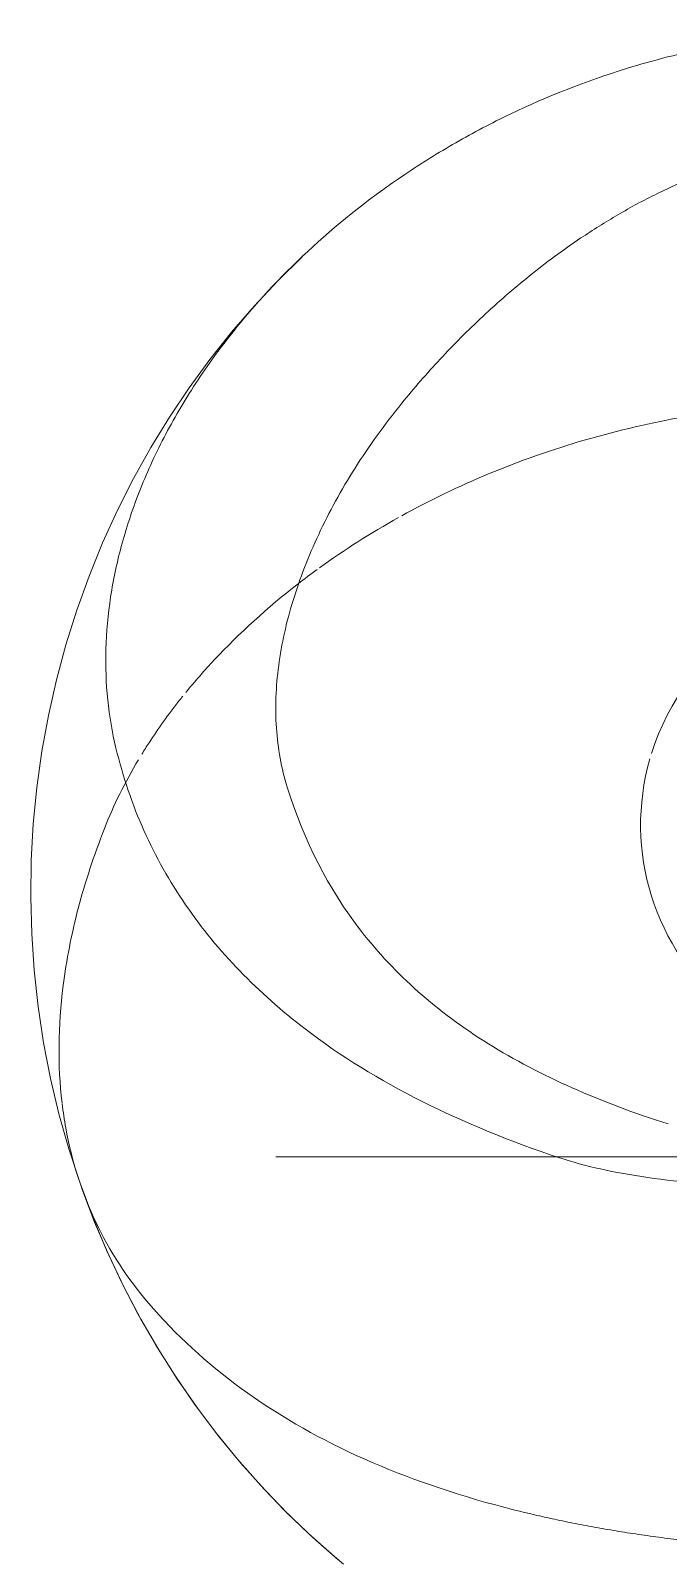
# Model space of a CAD drawing. Header units: millimetres. Extents: x -4000 to 187956, y -58990 to 162485.
# Drawn here: x 1548.1 to 1676.5, y 22799.6 to 23108.5 of the extents above; entities that cross this region are included whole.
import ezdxf

# ---------------------------------------------------------------- set-up
doc = ezdxf.new("R2010")
doc.units = ezdxf.units.MM
doc.layers.add('P-SANR-FIXT', color=6, linetype='Continuous', lineweight=9)

# ---------------------------------------------------------------- blocks, each defined once
blk = doc.blocks.new('C307 - C307-V888-FFS - TANG 1')
at = {"layer": 'P-SANR-FIXT', "color": 253}
blk.add_line((25.6, -83.09), (90.1, -83.09), dxfattribs=at)
at = {"layer": 'P-SANR-FIXT', "color": 252}
for p, q in [((42.56, -83.09), (76.71, -83.09)), ((77.2, -83.09), (119.28, -83.09)), ((90.1, -83.09), (96.2, -83.09)), ((96.2, -83.09), (121.6, -83.09))]:
    blk.add_line(p, q, dxfattribs=at)
at = {"layer": 'P-SANR-FIXT', "color": 250, "flags": 128}
for points in [[(116.29, -264.42), (121.21, -259.56), (125.96, -254.49), (130.52, -249.19), (134.89, -243.69), (139.05, -237.99), (143, -232.09), (146.73, -226.01), (150.21, -219.76), (153.46, -213.34), (156.45, -206.76), (159.18, -200.05), (161.65, -193.2), (163.83, -186.24), (165.73, -179.17), (167.35, -172.01), (168.67, -164.78), (169.69, -157.49), (170.41, -150.16), (170.82, -142.79), (170.93, -135.41), (170.74, -128.03), (170.24, -120.68), (169.44, -113.35), (168.34, -106.07), (166.94, -98.86), (165.24, -91.73), (163.26, -84.69), (161, -77.76), (158.46, -70.94), (155.66, -64.27), (152.6, -57.73), (149.29, -51.36), (145.73, -45.15), (141.94, -39.12), (137.94, -33.28), (133.72, -27.63), (129.29, -22.18), (124.68, -16.94), (119.89, -11.92), (114.92, -7.13), (109.79, -2.55), (107.94, -1)], [(160.63, -76.71), (158.06, -69.92), (155.21, -63.26), (152.11, -56.75), (148.76, -50.4), (145.17, -44.22), (141.35, -38.22), (137.31, -32.4), (133.06, -26.78), (128.6, -21.37), (123.96, -16.17), (119.14, -11.18), (114.15, -6.41), (109, -1.88)]]:
    blk.add_lwpolyline(points, dxfattribs=at)
at = {"layer": 'P-SANR-FIXT', "color": 253}
for start, end in [(343.9764, 50.7612), (303.1015, 342.6413)]:
    blk.add_arc((0, -150), 48.14, start, end, dxfattribs=at)
at = {"layer": 'P-SANR-FIXT', "color": 250}
for points, knots in [([(18.14, -4.07), (19.75, -4.15), (23.18, -4.33), (28.27, -4.69), (33.43, -5.17), (37.6, -5.62), (40.86, -6), (44.08, -6.4), (48, -6.93), (52.54, -7.63), (56.94, -8.4), (61.25, -9.2), (65.45, -10.06), (70.88, -11.27), (85.28, -14.9), (106.18, -22.37), (129.3, -35.81), (141.72, -47.21), (147.16, -53.55)], [-0.92182, -0.92182, -0.92182, -0.92182, -0.9, -0.875, -0.85, -0.825, -0.8125, -0.8, -0.775, -0.75, -0.725, -0.7, -0.675, -0.65, -0.6, -0.4, -0.2, 0, 0, 0, 0]), ([(147.16, -53.55), (151.49, -58.6), (158.62, -69.55), (163.14, -83.72), (164.4, -92.15), (164.6, -93.8)], [-1, -1, -1, -1, -0.7857143, -0.5714286, -0.5201412, -0.5201412, -0.5201412, -0.5201412]), ([(27.85, -77.17), (30.68, -77.31), (37.11, -77.74), (46.83, -78.83), (56.43, -80.55), (61.94, -82.05), (64.5, -82.9)], [-0.9400295, -0.9400295, -0.9400295, -0.9400295, -0.75, -0.5, -0.25, 0, 0, 0, 0]), ([(64.5, -82.9), (74.36, -86.19), (92.81, -93.71), (119.09, -109.87), (137.33, -128.57), (148.61, -148.55), (152.35, -159.6), (153.77, -165.4)], [-1, -1, -1, -1, -0.785714, -0.571429, -0.285714, -0.142857, 0, 0, 0, 0]), ([(119.28, -157.53), (115.97, -146.84), (106.16, -127.44), (84.84, -108.52), (62.35, -96.73), (49.43, -91.87), (42.56, -89.71)], [0, 0, 0, 0, 0.333333, 0.666667, 0.833333, 1, 1, 1, 1]), ([(153.77, -165.4), (155.32, -171.79), (156.32, -181.76), (155.07, -195.87), (152.75, -206.69), (149.06, -217.66), (143.96, -228.72), (137.48, -239.63), (128.06, -252.48), (114.63, -266.74), (99.19, -278.94), (85.44, -287.5), (70.85, -295.19), (59.14, -299.78), (50.95, -302.34)], [-1, -1, -1, -1, -0.861111, -0.791667, -0.722222, -0.652778, -0.583333, -0.513889, -0.444444, -0.333333, -0.222222, -0.166667, -0.111111, 0, 0, 0, 0]), ([(-96.2, -234.93), (-92.96, -238.94), (-85.96, -246.76), (-76, -256.16), (-68.31, -262.34), (-63.73, -265.76), (-60.17, -268.21), (-56.51, -270.58), (-52.74, -272.88), (-48.87, -275.07), (-44.89, -277.11), (-40.79, -279.02), (-36.58, -280.82), (-32.28, -282.46), (-27.89, -283.89), (-23.39, -285.11), (-17.27, -286.53), (-9.5, -287.76), (0.02, -288.2), (9.53, -287.75), (17.29, -286.53), (23.41, -285.11), (27.89, -283.88), (32.28, -282.46), (36.59, -280.82), (40.79, -279.02), (44.89, -277.11), (48.87, -275.07), (52.74, -272.88), (56.51, -270.58), (60.78, -267.81), (65.49, -264.51), (70.53, -260.57), (75.36, -256.56), (79.96, -252.4), (84.34, -248.13), (89.91, -242.37), (93.77, -237.94), (96.2, -234.93)], [0, 0, 0, 0, 0.076923, 0.153846, 0.192308, 0.211538, 0.230769, 0.25, 0.269231, 0.288462, 0.307692, 0.326923, 0.346154, 0.365385, 0.384615, 0.403846, 0.423077, 0.461538, 0.5, 0.538462, 0.576923, 0.596154, 0.615385, 0.634615, 0.653846, 0.673077, 0.692308, 0.711538, 0.730769, 0.75, 0.769231, 0.798077, 0.826923, 0.855769, 0.884615, 0.913462, 0.942308, 1, 1, 1, 1])]:
    blk.add_open_spline(points, degree=3, knots=knots, dxfattribs=at)
at = {"layer": 'P-SANR-FIXT', "color": 252}
for points, knots in [([(164.63, -94), (165.51, -101.48), (165.39, -114.23), (161.74, -133.05), (158.22, -143.78), (156.09, -149.22)], [-0.5179962, -0.5179962, -0.5179962, -0.5179962, -0.2857143, -0.1428571, 0, 0, 0, 0]), ([(148.57, -164.2), (148.09, -164.98), (145.8, -168.6), (143, -172.52), (140.54, -175.61), (140.29, -175.92)], [-0.87986977, -0.87986977, -0.87986977, -0.87986977, -0.86111111, -0.79166667, -0.78389163, -0.78389163, -0.78389163, -0.78389163]), ([(139.7, -176.65), (137.89, -178.86), (131.21, -186.51), (122.15, -194.76), (114.56, -200.46), (113.28, -201.4)], [-0.7777778, -0.7777778, -0.7777778, -0.7777778, -0.7222222, -0.5833333, -0.5555556, -0.5555556, -0.5555556, -0.5555556]), ([(96.23, -212.24), (90.65, -215.33), (78.72, -221.09), (59.49, -227.85), (45.91, -231), (39.1, -232.22)], [-0.4402744, -0.4402744, -0.4402744, -0.4402744, -0.3333333, -0.2222222, -0.1128561, -0.1128561, -0.1128561, -0.1128561])]:
    blk.add_open_spline(points, degree=3, knots=knots, dxfattribs=at)
for points in [[(156.09, -149.22), (154.26, -153.88), (151.98, -158.51), (149.24, -163.09)], [(121.01, -182.09), (121.58, -177.8), (121.74, -173.58), (121.47, -169.48)], [(112.8, -201.74), (107.8, -205.36), (102.48, -208.75), (96.88, -211.88)]]:
    blk.add_open_spline(points, degree=3, dxfattribs=at)
at = {"layer": 'P-SANR-FIXT', "color": 250}
for points in [[(121.47, -169.48), (121.19, -165.38), (120.47, -161.4), (119.28, -157.53)], [(96.2, -234.93), (99.68, -230.6), (106, -221.88), (113.31, -208.47), (118.49, -195.12), (120.44, -186.39), (121.01, -182.09)], [(50.95, -302.34), (45.5, -304.02), (34.46, -306.83), (17.34, -309.39), (5.81, -309.96), (0, -309.96)]]:
    blk.add_open_spline(points, degree=3, dxfattribs=at)
blk = doc.blocks.new('CMF2_NHAXUONG_A_rvt-1-FFS - TANG 1')
at = {"layer": 'P-SANR-FIXT', "color": 250, "lineweight": 9, "rotation": 180}
blk.add_blockref('C307 - C307-V888-FFS - TANG 1', (1719.05, 22798.58), dxfattribs=at)

msp = doc.modelspace()

# ---------------------------------------------------------------- block references
at = {"lineweight": 5}
msp.add_blockref('CMF2_NHAXUONG_A_rvt-1-FFS - TANG 1', (0, 0), dxfattribs=at)

doc.saveas('drawing.dxf')
